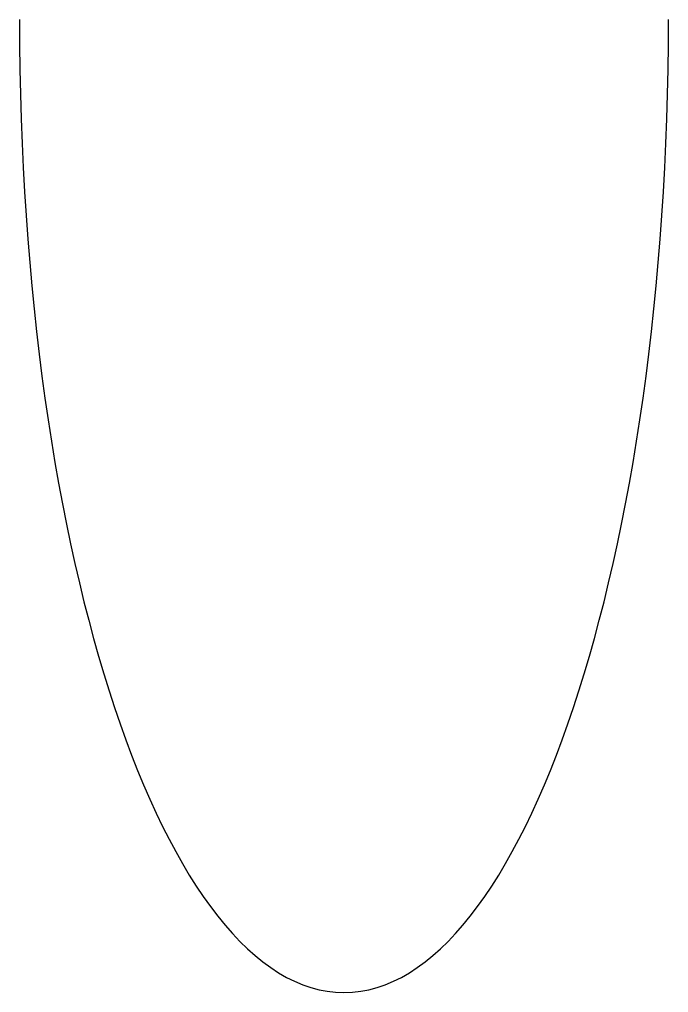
# Model space of a CAD drawing. Header units: metres. Extents: x 0 to 10, y -15 to 0.
import ezdxf

# ---------------------------------------------------------------- set-up
doc = ezdxf.new("R2010")
doc.units = ezdxf.units.M

# ---------------------------------------------------------------- blocks, each defined once
blk = doc.blocks.new('ROUNDCORNER')
blk.add_lwpolyline([(0, 0, 1), (10, 0)], format="xyb")

msp = doc.modelspace()

# ---------------------------------------------------------------- block references
at = {"yscale": 3}
msp.add_blockref('ROUNDCORNER', (0, 0), dxfattribs=at)

doc.saveas('drawing.dxf')
